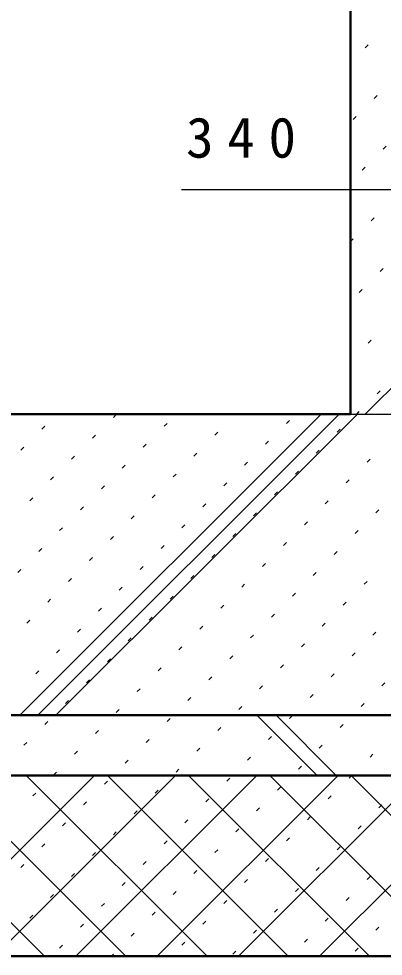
# Model space of a CAD drawing. Units: millimetres on the paper, enlarged 30 times, with parts at other scales. Extents: x -11550 to 0, y -62370 to 8010.
# Drawn here: x -6848 to -6394, y -16575 to -15408 of the extents above; entities that cross this region are included whole.
import ezdxf

# ---------------------------------------------------------------- set-up
doc = ezdxf.new("R2010")
doc.units = ezdxf.units.MM
doc.header["$LTSCALE"] = 30
doc.linetypes.add('USER1', pattern=[4.5, 2.5, -2])
doc.layers.add('layer1', color=4, linetype='Continuous', lineweight=25)
doc.styles.add('ＭＳ ゴシック', font='')
doc.styles.get('ＭＳ ゴシック').set_extended_font_data('MS Gothic')

msp = doc.modelspace()

# ---------------------------------------------------------------- linework, layer by layer
at = {"layer": 'layer1', "color": 5, "lineweight": 50}
for p, q in [((-6435, -15300), (-6435, -15900)), ((-9540, -15900), (-6435, -15900)), ((-10125, -16275), (-5850, -16275)), ((-10125, -16350), (-5850, -16350)), ((-10125, -16575), (-5850, -16575))]:
    msp.add_line(p, q, dxfattribs=at)
at = {"layer": 'layer1'}
for p, q in [((-6416.55, -15900), (-5925, -15408.45)), ((-6435, -15770.17), (-6435, -15590.17)), ((-6644.99, -15620.17), (-5947.5, -15620.17)), ((-6423.75, -15620.17), (-6412.5, -15620.17)), ((-6846.33, -16275), (-6471.33, -15900)), ((-6823.83, -16275), (-6448.83, -15900)), ((-6801.33, -16275), (-6426.33, -15900)), ((-6551.54, -16275), (-6476.54, -16350)), ((-6527.54, -16275), (-6452.54, -16350)), ((-6815.41, -16575), (-7040.41, -16350)), ((-6978.48, -16575), (-6753.48, -16350)), ((-6714.38, -16575), (-6939.38, -16350)), ((-6877.45, -16575), (-6652.45, -16350)), ((-6613.35, -16575), (-6838.35, -16350)), ((-6776.43, -16575), (-6551.43, -16350)), ((-6512.32, -16575), (-6737.32, -16350)), ((-6675.4, -16575), (-6450.4, -16350)), ((-6411.3, -16575), (-6636.3, -16350)), ((-6574.37, -16575), (-6349.37, -16350)), ((-6310.27, -16575), (-6535.27, -16350)), ((-6473.34, -16575), (-6248.34, -16350)), ((-6209.24, -16575), (-6434.24, -16350))]:
    msp.add_line(p, q, dxfattribs=at)
at = {"layer": 'layer1', "color": 2}
for p, q in [((-6416.6, -15443.97), (-6412.89, -15440.26)), ((-6405.46, -15507.08), (-6401.75, -15503.37)), ((-6431.45, -15533.06), (-6427.74, -15529.35)), ((-6394.33, -15570.19), (-6390.61, -15566.48)), ((-6420.31, -15596.17), (-6416.6, -15592.46)), ((-6409.17, -15659.28), (-6405.46, -15655.57)), ((-6435, -15685.11), (-6431.45, -15681.56)), ((-6398.04, -15722.39), (-6394.33, -15718.68)), ((-6424.02, -15748.38), (-6420.31, -15744.67)), ((-6412.89, -15811.49), (-6409.17, -15807.78)), ((-6401.75, -15874.6), (-6398.04, -15870.89)), ((-6427.15, -15900), (-6424.02, -15896.87)), ((-6729.89, -15904), (-6726.18, -15900.29)), ((-6577.69, -15900.29), (-6577.4, -15900)), ((-6514.58, -15911.43), (-6510.86, -15907.71)), ((-6818.99, -15918.85), (-6815.27, -15915.14)), ((-6666.78, -15915.14), (-6663.07, -15911.43)), ((-6603.67, -15926.27), (-6599.96, -15922.56)), ((-6451.47, -15922.56), (-6447.76, -15918.85)), ((-6755.88, -15929.99), (-6752.17, -15926.27)), ((-6540.56, -15937.41), (-6536.85, -15933.7)), ((-6844.97, -15944.84), (-6841.26, -15941.12)), ((-6692.77, -15941.12), (-6689.06, -15937.41)), ((-6477.45, -15948.55), (-6473.74, -15944.84)), ((-6781.86, -15955.97), (-6778.15, -15952.26)), ((-6629.66, -15952.26), (-6625.95, -15948.55)), ((-6414.34, -15959.69), (-6410.63, -15955.97)), ((-6718.75, -15967.11), (-6715.04, -15963.4)), ((-6566.55, -15963.4), (-6562.84, -15959.69)), ((-6807.85, -15981.96), (-6804.14, -15978.25)), ((-6655.65, -15978.25), (-6651.93, -15974.54)), ((-6503.44, -15974.54), (-6499.73, -15970.82)), ((-6744.74, -15993.1), (-6741.03, -15989.38)), ((-6592.54, -15989.38), (-6588.82, -15985.67)), ((-6440.33, -15985.67), (-6436.62, -15981.96)), ((-6833.84, -16007.95), (-6830.12, -16004.23)), ((-6681.63, -16004.23), (-6677.92, -16000.52)), ((-6529.43, -16000.52), (-6525.71, -15996.81)), ((-6770.73, -16019.08), (-6767.01, -16015.37)), ((-6618.52, -16015.37), (-6614.81, -16011.66)), ((-6466.32, -16011.66), (-6462.6, -16007.95)), ((-6707.62, -16030.22), (-6703.91, -16026.51)), ((-6555.41, -16026.51), (-6551.7, -16022.8)), ((-6403.21, -16022.8), (-6399.5, -16019.08)), ((-6644.51, -16041.36), (-6640.8, -16037.64)), ((-6492.3, -16037.64), (-6488.59, -16033.93)), ((-6796.71, -16045.07), (-6793, -16041.36)), ((-6581.4, -16052.49), (-6577.69, -16048.78)), ((-6429.19, -16048.78), (-6425.48, -16045.07)), ((-6733.6, -16056.21), (-6729.89, -16052.49)), ((-6518.29, -16063.63), (-6514.58, -16059.92)), ((-6822.7, -16071.06), (-6818.99, -16067.34)), ((-6670.49, -16067.34), (-6666.78, -16063.63)), ((-6455.18, -16074.77), (-6451.47, -16071.06)), ((-6759.59, -16082.19), (-6755.88, -16078.48)), ((-6607.39, -16078.48), (-6603.67, -16074.77)), ((-6544.28, -16089.62), (-6540.56, -16085.9)), ((-6848.69, -16097.04), (-6844.97, -16093.33)), ((-6696.48, -16093.33), (-6692.77, -16089.62)), ((-6481.17, -16100.75), (-6477.45, -16097.04)), ((-6785.58, -16108.18), (-6781.86, -16104.47)), ((-6633.37, -16104.47), (-6629.66, -16100.75)), ((-6418.06, -16111.89), (-6414.34, -16108.18)), ((-6722.47, -16119.32), (-6718.75, -16115.6)), ((-6570.26, -16115.6), (-6566.55, -16111.89)), ((-6811.56, -16134.16), (-6807.85, -16130.45)), ((-6659.36, -16130.45), (-6655.65, -16126.74)), ((-6507.15, -16126.74), (-6503.44, -16123.03)), ((-6748.45, -16145.3), (-6744.74, -16141.59)), ((-6596.25, -16141.59), (-6592.54, -16137.88)), ((-6444.04, -16137.88), (-6440.33, -16134.16)), ((-6685.34, -16156.44), (-6681.63, -16152.73)), ((-6533.14, -16152.73), (-6529.43, -16149.01)), ((-6837.55, -16160.15), (-6833.84, -16156.44)), ((-6774.44, -16171.29), (-6770.73, -16167.58)), ((-6622.23, -16167.58), (-6618.52, -16163.86)), ((-6470.03, -16163.86), (-6466.32, -16160.15)), ((-6711.33, -16182.42), (-6707.62, -16178.71)), ((-6559.12, -16178.71), (-6555.41, -16175)), ((-6406.92, -16175), (-6403.21, -16171.29)), ((-6648.22, -16193.56), (-6644.51, -16189.85)), ((-6496.02, -16189.85), (-6492.3, -16186.14)), ((-6800.43, -16197.27), (-6796.71, -16193.56)), ((-6585.11, -16204.7), (-6581.4, -16200.99)), ((-6432.91, -16200.99), (-6429.19, -16197.27)), ((-6737.32, -16208.41), (-6733.6, -16204.7)), ((-6522, -16215.84), (-6518.29, -16212.12)), ((-6826.41, -16223.26), (-6822.7, -16219.55)), ((-6674.21, -16219.55), (-6670.49, -16215.84)), ((-6458.89, -16226.97), (-6455.18, -16223.26)), ((-6763.3, -16234.4), (-6759.59, -16230.68)), ((-6611.1, -16230.68), (-6607.39, -16226.97)), ((-6395.78, -16238.11), (-6392.07, -16234.4)), ((-6700.19, -16245.53), (-6696.48, -16241.82)), ((-6547.99, -16241.82), (-6544.28, -16238.11)), ((-6484.88, -16252.96), (-6481.17, -16249.25)), ((-6789.29, -16260.38), (-6785.58, -16256.67)), ((-6637.08, -16256.67), (-6633.37, -16252.96)), ((-6421.77, -16264.1), (-6418.06, -16260.38)), ((-6726.18, -16271.52), (-6722.47, -16267.81)), ((-6573.97, -16267.81), (-6570.26, -16264.1)), ((-6815.27, -16286.37), (-6811.56, -16282.66)), ((-6663.07, -16282.66), (-6659.36, -16278.94)), ((-6510.86, -16278.94), (-6507.15, -16275.23)), ((-6752.17, -16297.51), (-6748.45, -16293.79)), ((-6599.96, -16293.79), (-6596.25, -16290.08)), ((-6447.76, -16290.08), (-6444.04, -16286.37)), ((-6689.06, -16308.64), (-6685.34, -16304.93)), ((-6536.85, -16304.93), (-6533.14, -16301.22)), ((-6841.26, -16312.36), (-6837.55, -16308.64)), ((-6625.95, -16319.78), (-6622.23, -16316.07)), ((-6473.74, -16316.07), (-6470.03, -16312.36)), ((-6778.15, -16323.49), (-6774.44, -16319.78)), ((-6715.04, -16334.63), (-6711.33, -16330.92)), ((-6562.84, -16330.92), (-6559.12, -16327.2)), ((-6410.63, -16327.2), (-6406.92, -16323.49)), ((-6651.93, -16345.77), (-6648.22, -16342.05)), ((-6499.73, -16342.05), (-6496.02, -16338.34)), ((-6804.14, -16349.48), (-6800.43, -16345.77)), ((-6588.82, -16356.9), (-6585.11, -16353.19)), ((-6436.62, -16353.19), (-6433.43, -16350)), ((-6433.43, -16350), (-6432.91, -16349.48)), ((-6741.03, -16360.62), (-6737.32, -16356.9)), ((-6525.71, -16368.04), (-6522, -16364.33)), ((-6830.12, -16375.46), (-6826.41, -16371.75)), ((-6677.92, -16371.75), (-6674.21, -16368.04)), ((-6462.6, -16379.18), (-6458.89, -16375.46)), ((-6767.01, -16386.6), (-6763.3, -16382.89)), ((-6614.81, -16382.89), (-6611.1, -16379.18)), ((-6399.5, -16390.31), (-6395.78, -16386.6)), ((-6703.91, -16397.74), (-6700.19, -16394.03)), ((-6551.7, -16394.03), (-6547.99, -16390.31)), ((-6793, -16412.59), (-6789.29, -16408.88)), ((-6640.8, -16408.88), (-6637.08, -16405.16)), ((-6488.59, -16405.16), (-6484.88, -16401.45)), ((-6425.48, -16416.3), (-6421.77, -16412.59)), ((-6729.89, -16423.72), (-6726.18, -16420.01)), ((-6577.69, -16420.01), (-6573.97, -16416.3)), ((-6818.99, -16438.57), (-6815.27, -16434.86)), ((-6666.78, -16434.86), (-6663.07, -16431.15)), ((-6514.58, -16431.15), (-6510.86, -16427.44)), ((-6755.88, -16449.71), (-6752.17, -16446)), ((-6603.67, -16446), (-6599.96, -16442.29)), ((-6451.47, -16442.29), (-6447.76, -16438.57)), ((-6692.77, -16460.85), (-6689.06, -16457.14)), ((-6540.56, -16457.14), (-6536.85, -16453.42)), ((-6844.97, -16464.56), (-6841.26, -16460.85)), ((-6629.66, -16471.98), (-6625.95, -16468.27)), ((-6477.45, -16468.27), (-6473.74, -16464.56)), ((-6781.86, -16475.7), (-6778.15, -16471.98)), ((-6566.55, -16483.12), (-6562.84, -16479.41)), ((-6414.34, -16479.41), (-6410.63, -16475.7)), ((-6718.75, -16486.83), (-6715.04, -16483.12)), ((-6655.65, -16497.97), (-6651.93, -16494.26)), ((-6503.44, -16494.26), (-6499.73, -16490.55)), ((-6807.85, -16501.68), (-6804.14, -16497.97)), ((-6592.54, -16509.11), (-6588.82, -16505.4)), ((-6440.33, -16505.4), (-6436.62, -16501.68)), ((-6744.74, -16512.82), (-6741.03, -16509.11)), ((-6529.43, -16520.24), (-6525.71, -16516.53)), ((-6833.84, -16527.67), (-6830.12, -16523.96)), ((-6681.63, -16523.96), (-6677.92, -16520.24)), ((-6466.32, -16531.38), (-6462.6, -16527.67)), ((-6770.73, -16538.81), (-6767.01, -16535.09)), ((-6618.52, -16535.09), (-6614.81, -16531.38)), ((-6403.21, -16542.52), (-6399.5, -16538.81)), ((-6707.62, -16549.94), (-6703.91, -16546.23)), ((-6555.41, -16546.23), (-6551.7, -16542.52)), ((-6796.71, -16564.79), (-6793, -16561.08)), ((-6644.51, -16561.08), (-6640.8, -16557.37)), ((-6492.3, -16557.37), (-6488.59, -16553.66)), ((-6732.67, -16575), (-6729.89, -16572.22)), ((-6581.4, -16572.22), (-6577.69, -16568.5)), ((-6429.19, -16568.5), (-6425.48, -16564.79))]:
    msp.add_line(p, q, dxfattribs=at)
at = {"layer": 'layer1', "color": 5, "linetype": 'USER1'}
msp.add_line((-6435, -15900), (-5925, -15900), dxfattribs=at)

# ---------------------------------------------------------------- texts
at = {"layer": 'layer1', "color": 3, "insert": (-6562.5, -15555.9), "char_height": 50.26, "attachment_point": 5, "style": 'ＭＳ ゴシック'}
msp.add_mtext('\\T1.5;340', dxfattribs=at)

doc.saveas('drawing.dxf')
